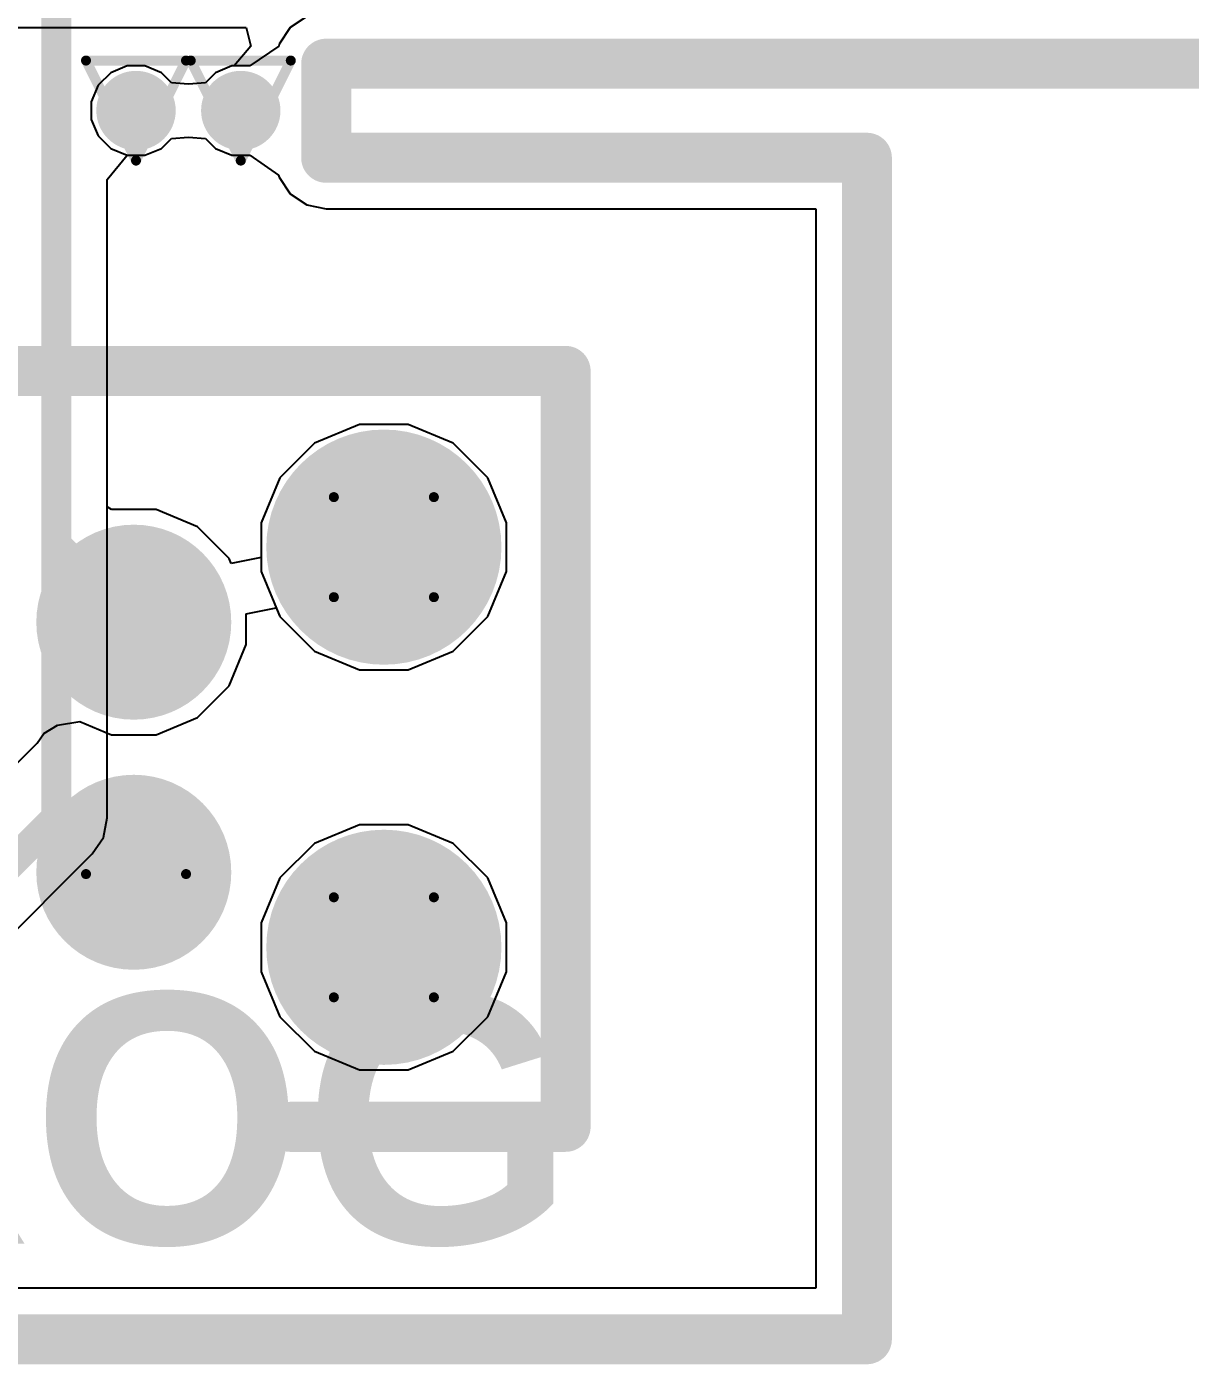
# Model space of a CAD drawing. Header units: inches. Extents: x -10 to 344, y -7 to 75.
# Drawn here: x 42.53 to 48.44, y -6.6 to 0.19 of the extents above; entities that cross this region are included whole.
import ezdxf

# ---------------------------------------------------------------- set-up
doc = ezdxf.new("R2010")
doc.units = ezdxf.units.IN
for name, color, linetype in [('Board Outline', 216, 'Continuous'), ('Bottom Layer', 5, 'Continuous'), ('Bottom Solder', 6, 'Continuous'), ('Drill Drawing', 1, 'Continuous'), ('Mid Layer 1', 16, 'Continuous'), ('Mid Layer 2', 76, 'Continuous'), ('Pad Holes', 156, 'Continuous'), ('Top Layer', 1, 'Continuous'), ('Top Overlay', 2, 'Continuous'), ('Top Paste', 8, 'Continuous'), ('Top Solder', 216, 'Continuous'), ('Via Holes', 16, 'Continuous')]:
    doc.layers.add(name, color=color, linetype=linetype)
doc.styles.add('Arial_Bold', font='', dxfattribs={"height": 0.2})
doc.styles.get('Arial_Bold').set_extended_font_data('Arial', bold=True)

# ---------------------------------------------------------------- blocks, each defined once
blk = doc.blocks.new('TC2030_IDC_NL__85')
at = {"layer": 'Bottom Solder'}
h = blk.add_hatch(color=6, dxfattribs=at)
edge = h.paths.add_edge_path()
edge.add_arc((2.54, 1.016), 0.59709812, 0, 360)
h = blk.add_hatch(color=6, dxfattribs=at)
edge = h.paths.add_edge_path()
edge.add_arc((-2.54, 0), 0.59709812, 0, 360)
h = blk.add_hatch(color=6, dxfattribs=at)
edge = h.paths.add_edge_path()
edge.add_arc((2.54, -1.016), 0.59709812, 0, 360)
at = {"layer": 'Pad Holes'}
h = blk.add_hatch(color=7, dxfattribs=at)
edge = h.paths.add_edge_path()
edge.add_arc((2.54, 1.016), 0.4954981199999999, 0, 360)
h = blk.add_hatch(color=7, dxfattribs=at)
edge = h.paths.add_edge_path()
edge.add_arc((-2.54, 0), 0.4954981199999999, 0, 360)
h = blk.add_hatch(color=7, dxfattribs=at)
edge = h.paths.add_edge_path()
edge.add_arc((2.54, -1.016), 0.4954981199999999, 0, 360)
at = {"layer": 'Top Layer'}
h = blk.add_hatch(color=1, dxfattribs=at)
edge = h.paths.add_edge_path()
edge.add_arc((-1.27, 0.635), 0.39349934, 0, 360)
h = blk.add_hatch(color=1, dxfattribs=at)
edge = h.paths.add_edge_path()
edge.add_arc((0, 0.635), 0.39349934, 0, 360)
h = blk.add_hatch(color=1, dxfattribs=at)
edge = h.paths.add_edge_path()
edge.add_arc((1.27, 0.635), 0.39349934, 0, 360)
h = blk.add_hatch(color=1, dxfattribs=at)
edge = h.paths.add_edge_path()
edge.add_arc((-1.27, -0.635), 0.39349934, 0, 360)
h = blk.add_hatch(color=1, dxfattribs=at)
edge = h.paths.add_edge_path()
edge.add_arc((-1.27, -0.635), 0.39349934, 0, 360)
h = blk.add_hatch(color=1, dxfattribs=at)
edge = h.paths.add_edge_path()
edge.add_arc((0, -0.635), 0.39349934, 0, 360)
h = blk.add_hatch(color=1, dxfattribs=at)
edge = h.paths.add_edge_path()
edge.add_arc((1.27, -0.635), 0.39349934, 0, 360)
at = {"layer": 'Top Paste'}
h = blk.add_hatch(color=8, dxfattribs=at)
edge = h.paths.add_edge_path()
edge.add_arc((-1.27, 0.635), 0.39349934, 0, 360)
h = blk.add_hatch(color=8, dxfattribs=at)
edge = h.paths.add_edge_path()
edge.add_arc((0, 0.635), 0.39349934, 0, 360)
h = blk.add_hatch(color=8, dxfattribs=at)
edge = h.paths.add_edge_path()
edge.add_arc((1.27, 0.635), 0.39349934, 0, 360)
h = blk.add_hatch(color=8, dxfattribs=at)
edge = h.paths.add_edge_path()
edge.add_arc((-1.27, -0.635), 0.39349934, 0, 360)
h = blk.add_hatch(color=8, dxfattribs=at)
edge = h.paths.add_edge_path()
edge.add_arc((-1.27, -0.635), 0.39349934, 0, 360)
h = blk.add_hatch(color=8, dxfattribs=at)
edge = h.paths.add_edge_path()
edge.add_arc((0, -0.635), 0.39349934, 0, 360)
h = blk.add_hatch(color=8, dxfattribs=at)
edge = h.paths.add_edge_path()
edge.add_arc((1.27, -0.635), 0.39349934, 0, 360)
at = {"layer": 'Top Solder'}
h = blk.add_hatch(color=216, dxfattribs=at)
edge = h.paths.add_edge_path()
edge.add_arc((2.54, 1.016), 0.59709812, 0, 360)
h = blk.add_hatch(color=216, dxfattribs=at)
edge = h.paths.add_edge_path()
edge.add_arc((-1.27, 0.635), 0.4950993399999999, 0, 360)
h = blk.add_hatch(color=216, dxfattribs=at)
edge = h.paths.add_edge_path()
edge.add_arc((0, 0.635), 0.4950993399999999, 0, 360)
h = blk.add_hatch(color=216, dxfattribs=at)
edge = h.paths.add_edge_path()
edge.add_arc((1.27, 0.635), 0.4950993399999999, 0, 360)
h = blk.add_hatch(color=216, dxfattribs=at)
edge = h.paths.add_edge_path()
edge.add_arc((-2.54, 0), 0.59709812, 0, 360)
h = blk.add_hatch(color=216, dxfattribs=at)
edge = h.paths.add_edge_path()
edge.add_arc((-1.27, -0.635), 0.4950993399999999, 0, 360)
h = blk.add_hatch(color=216, dxfattribs=at)
edge = h.paths.add_edge_path()
edge.add_arc((-1.27, -0.635), 0.4950993399999999, 0, 360)
h = blk.add_hatch(color=216, dxfattribs=at)
edge = h.paths.add_edge_path()
edge.add_arc((0, -0.635), 0.4950993399999999, 0, 360)
h = blk.add_hatch(color=216, dxfattribs=at)
edge = h.paths.add_edge_path()
edge.add_arc((1.27, -0.635), 0.4950993399999999, 0, 360)
h = blk.add_hatch(color=216, dxfattribs=at)
edge = h.paths.add_edge_path()
edge.add_arc((2.54, -1.016), 0.59709812, 0, 360)
at = {"layer": 'Top Overlay', "const_width": 0.254}
for points in [[(-3.47891354, -1.92763648), (-3.47891354, 1.9109436)], [(-3.47891354, 1.9109436), (3.4628963, 1.9109436)], [(3.4628963, -1.92763648), (3.4628963, 1.9109436)]]:
    blk.add_lwpolyline(points, dxfattribs=at)
at = {"layer": 'Top Overlay'}
for points, const_width in [([(-3.54241354, 1.9109436, 1), (-3.41541354, 1.9109436, 1)], 0.127), ([(-3.54241354, 1.9109436, 1), (-3.41541354, 1.9109436, 1)], 0.127), ([(3.3993963, 1.9109436, 1), (3.5263963, 1.9109436, 1)], 0.127), ([(3.3993963, 1.9109436, 1), (3.5263963, 1.9109436, 1)], 0.127), ([(-1.86936126, -1.016, 1), (-2.19463874, -1.016, 1)], 0.254), ([(-2.25813874, -1.016, 1), (-2.13113874, -1.016, 1)], 0.127), ([(-1.93286126, -1.016, 1), (-1.80586126, -1.016, 1)], 0.127), ([(-3.54241354, -1.92763648, 1), (-3.41541354, -1.92763648, 1)], 0.127), ([(3.3993963, -1.92763648, 1), (3.5263963, -1.92763648, 1)], 0.127)]:
    blk.add_lwpolyline(points, format="xyb", close=True, dxfattribs=dict(at, const_width=const_width))

msp = doc.modelspace()

# ---------------------------------------------------------------- hatches: boundary and pattern name
at = {"layer": 'Bottom Layer'}
h = msp.add_hatch(color=5, dxfattribs=at)
edge = h.paths.add_edge_path()
edge.add_arc((43.08919246, -4.1148), 0.1999996, 0, 360)
at = {"layer": 'Bottom Solder'}
h = msp.add_hatch(color=6, dxfattribs=at)
edge = h.paths.add_edge_path()
edge.add_arc((43.08919246, -0.23786338), 0.2015998, 0, 360)
h = msp.add_hatch(color=6, dxfattribs=at)
edge = h.paths.add_edge_path()
edge.add_arc((43.62121832, -0.23786338), 0.2015998, 0, 360)
at = {"layer": 'Mid Layer 1'}
h = msp.add_hatch(color=16, dxfattribs=at)
edge = h.paths.add_edge_path()
edge.add_arc((43.08919246, -4.1148), 0.1999996, 0, 360)
at = {"layer": 'Mid Layer 2'}
h = msp.add_hatch(color=76, dxfattribs=at)
edge = h.paths.add_edge_path()
edge.add_arc((43.08919246, -4.1148), 0.1999996, 0, 360)
at = {"layer": 'Pad Holes'}
h = msp.add_hatch(color=7, dxfattribs=at)
edge = h.paths.add_edge_path()
edge.add_arc((43.08919246, -0.23786338), 0.0999998, 0, 360)
h = msp.add_hatch(color=7, dxfattribs=at)
edge = h.paths.add_edge_path()
edge.add_arc((43.62121832, -0.23786338), 0.0999998, 0, 360)
at = {"layer": 'Top Layer'}
h = msp.add_hatch(color=1, dxfattribs=at)
edge = h.paths.add_edge_path()
edge.add_arc((43.08919246, -4.1148), 0.1999996, 0, 360)
at = {"layer": 'Top Solder'}
h = msp.add_hatch(color=216, dxfattribs=at)
edge = h.paths.add_edge_path()
edge.add_arc((43.08919246, -0.23786338), 0.2015998, 0, 360)
h = msp.add_hatch(color=216, dxfattribs=at)
edge = h.paths.add_edge_path()
edge.add_arc((43.62121832, -0.23786338), 0.2015998, 0, 360)
at = {"layer": 'Via Holes'}
h = msp.add_hatch(color=7, dxfattribs=at)
edge = h.paths.add_edge_path()
edge.add_arc((43.08919246, -4.1148), 0.0999998, 0, 360)

# ---------------------------------------------------------------- linework, layer by layer
at = {"layer": 'Board Outline', "const_width": 0.254}
for points in [[(44.05497158, -2.54e-06), (60.00002478, -1.27e-05)], [(44.05497158, -0.47761144), (44.05497158, -2.54e-06)], [(44.05497158, -0.47761144), (46.80088176, -0.47761144)], [(46.80088176, -6.476987299999999), (46.80088176, -0.47759874)], [(36.80088144, -6.476999999999999), (46.80088176, -6.476999999999999)]]:
    msp.add_lwpolyline(points, dxfattribs=at)
at = {"layer": 'Board Outline', "const_width": 0.127}
for points in [[(43.99147158, -2.54e-06, 1), (44.11847158, -2.54e-06, 1)], [(43.99147158, -2.54e-06, 1), (44.11847158, -2.54e-06, 1)], [(43.99147158, -0.47761144, 1), (44.11847158, -0.47761144, 1)], [(43.99147158, -0.47761144, 1), (44.11847158, -0.47761144, 1)], [(46.73738176, -0.47759874, 1), (46.86438175999999, -0.47759874, 1)], [(46.73738176, -0.47761144, 1), (46.86438175999999, -0.47761144, 1)], [(46.73738176, -6.476987299999999, 1), (46.86438175999999, -6.476987299999999, 1)], [(46.73738176, -6.476999999999999, 1), (46.86438175999999, -6.476999999999999, 1)]]:
    msp.add_lwpolyline(points, format="xyb", close=True, dxfattribs=at)
at = {"layer": 'Bottom Layer'}
for p, q in [((43.21777742, -0.43030394), (43.26903716, -0.3790442)), ((43.26903716, -0.3790442), (43.35520665999999, -0.3722497)), ((43.35520665999999, -0.3722497), (43.44137362, -0.3790442)), ((43.44137362, -0.3790442), (43.49263336, -0.43030394)), ((42.94298498, -0.58796174), (43.04404142, -0.46486318)), ((43.04404142, -0.46486318), (43.13434604, -0.46486318)), ((43.13434604, -0.46486318), (43.21777742, -0.43030394)), ((43.49263336, -0.43030394), (43.57606474, -0.46486318)), ((43.57606474, -0.46486318), (43.66636936, -0.46486318)), ((43.66636936, -0.46486318), (43.81353188, -0.5656986399999999)), ((42.94298498, -3.829608799999999), (42.94298498, -0.58796174)), ((43.81353188, -0.5656986399999999), (43.81572136, -0.57670446)), ((43.81572136, -0.57670446), (43.87186044, -0.66072258)), ((43.87186044, -0.66072258), (43.95587856, -0.71686166)), ((43.95587856, -0.71686166), (44.05498428, -0.7365746)), ((44.05498428, -0.7365746), (46.5419186, -0.7365746)), ((46.5419186, -0.7365746), (46.5419186, -6.21803684)), ((44.22408478, -1.83226456), (43.99529174, -1.9270345)), ((44.4717297, -1.83226456), (44.22408478, -1.83226456)), ((44.70052274, -1.9270345), (44.4717297, -1.83226456)), ((43.99529174, -1.9270345), (43.82017905999999, -2.10214718)), ((44.87563542, -2.10214718), (44.70052274, -1.9270345)), ((43.82017905999999, -2.10214718), (43.72540911999999, -2.33094022)), ((44.97040536, -2.33094022), (44.87563542, -2.10214718)), ((43.72540911999999, -2.33094022), (43.72540911999999, -2.57858514)), ((44.97040536, -2.57858514), (44.97040536, -2.33094022)), ((43.72540911999999, -2.57858514), (43.82017905999999, -2.80737818)), ((44.87563542, -2.80737818), (44.97040536, -2.57858514)), ((43.82017905999999, -2.80737818), (43.99529174, -2.98249086)), ((44.70052274, -2.98249086), (44.87563542, -2.80737818)), ((43.99529174, -2.98249086), (44.22408478, -3.0772608)), ((44.4717297, -3.0772608), (44.70052274, -2.98249086)), ((44.22408478, -3.0772608), (44.4717297, -3.0772608)), ((42.92327204, -3.92871452), (42.94298498, -3.829608799999999)), ((44.22408478, -3.86426456), (43.99529174, -3.9590345)), ((44.4717297, -3.86426456), (44.22408478, -3.86426456)), ((44.70052274, -3.9590345), (44.4717297, -3.86426456)), ((42.86713295999999, -4.012732639999999), (42.92327204, -3.92871452)), ((43.99529174, -3.9590345), (43.82017905999999, -4.13414718)), ((44.87563542, -4.13414718), (44.70052274, -3.9590345)), ((42.17874216, -4.701123439999999), (42.86713295999999, -4.012732639999999)), ((43.82017905999999, -4.13414718), (43.72540911999999, -4.36294022)), ((44.97040536, -4.36294022), (44.87563542, -4.13414718)), ((43.72540911999999, -4.36294022), (43.72540911999999, -4.61058514)), ((44.97040536, -4.61058514), (44.97040536, -4.36294022)), ((43.72540911999999, -4.61058514), (43.82017905999999, -4.83937818)), ((44.87563542, -4.83937818), (44.97040536, -4.61058514)), ((43.82017905999999, -4.83937818), (43.99529174, -5.01449086)), ((44.70052274, -5.01449086), (44.87563542, -4.83937818)), ((43.99529174, -5.01449086), (44.22408478, -5.109260799999999)), ((44.4717297, -5.109260799999999), (44.70052274, -5.01449086)), ((44.22408478, -5.109260799999999), (44.4717297, -5.109260799999999)), ((46.5419186, -6.21803684), (37.0598446, -6.21802414))]:
    msp.add_line(p, q, dxfattribs=at)
at = {"layer": 'Bottom Layer', "const_width": 0.1524}
for points in [[(42.68400912, -3.829608799999999), (42.68400912, 0.35492944)], [(41.99561832, -4.5179996), (42.68400912, -3.829608799999999)]]:
    msp.add_lwpolyline(points, dxfattribs=at)
at = {"layer": 'Bottom Layer', "const_width": 0.0762}
msp.add_lwpolyline([(42.64590912, -3.829608799999999, 1), (42.72210912, -3.829608799999999, 1)], format="xyb", close=True, dxfattribs=at)
msp.add_lwpolyline([(42.64590912, -3.829608799999999, 1), (42.72210912, -3.829608799999999, 1)], format="xyb", close=True, dxfattribs=at)
at = {"layer": 'Drill Drawing', "const_width": 0.0508}
for points in [[(42.83519245999999, 0.01613662), (43.34319246, 0.01613662)], [(42.83519245999999, 0.01613662), (43.08919246, -0.49186338)], [(43.08919246, -0.49186338), (43.34319246, 0.01613662)], [(43.36721832, 0.01613662), (43.87521832, 0.01613662)], [(43.36721832, 0.01613662), (43.62121832, -0.49186338)], [(43.62121832, -0.49186338), (43.87521832, 0.01613662)], [(44.09390724, -2.20076268), (44.60190724, -2.20076268)], [(44.09390724, -2.70876268), (44.09390724, -2.20076268)], [(44.60190724, -2.70876268), (44.60190724, -2.20076268)], [(44.09390724, -2.70876268), (44.60190724, -2.70876268)], [(44.09390724, -4.23276268), (44.60190724, -4.23276268)], [(44.09390724, -4.74076268), (44.09390724, -4.23276268)], [(44.60190724, -4.74076268), (44.60190724, -4.23276268)], [(44.09390724, -4.74076268), (44.60190724, -4.74076268)]]:
    msp.add_lwpolyline(points, dxfattribs=at)
at = {"layer": 'Drill Drawing'}
for points, const_width in [([(42.82249246, 0.01613662, 1), (42.84789246, 0.01613662, 1)], 0.0254), ([(42.82249246, 0.01613662, 1), (42.84789246, 0.01613662, 1)], 0.0254), ([(43.33049246, 0.01613662, 1), (43.35589246, 0.01613662, 1)], 0.0254), ([(43.33049246, 0.01613662, 1), (43.35589246, 0.01613662, 1)], 0.0254), ([(43.35451832, 0.01613662, 1), (43.37991832, 0.01613662, 1)], 0.0254), ([(43.35451832, 0.01613662, 1), (43.37991832, 0.01613662, 1)], 0.0254), ([(43.86251831999999, 0.01613662, 1), (43.88791832, 0.01613662, 1)], 0.0254), ([(43.86251831999999, 0.01613662, 1), (43.88791832, 0.01613662, 1)], 0.0254), ([(43.07649246, -0.49186338, 1), (43.10189245999999, -0.49186338, 1)], 0.0254), ([(43.07649246, -0.49186338, 1), (43.10189245999999, -0.49186338, 1)], 0.0254), ([(43.60851831999999, -0.49186338, 1), (43.63391832, -0.49186338, 1)], 0.0254), ([(43.60851831999999, -0.49186338, 1), (43.63391832, -0.49186338, 1)], 0.0254), ([(44.08120724, -2.20076268, 1), (44.10660724, -2.20076268, 1)], 0.0254), ([(44.08120724, -2.20076268, 1), (44.10660724, -2.20076268, 1)], 0.0254), ([(44.58920724, -2.20076268, 1), (44.61460724, -2.20076268, 1)], 0.0254), ([(44.58920724, -2.20076268, 1), (44.61460724, -2.20076268, 1)], 0.0254), ([(44.08120724, -2.70876268, 1), (44.10660724, -2.70876268, 1)], 0.0254), ([(44.08120724, -2.70876268, 1), (44.10660724, -2.70876268, 1)], 0.0254), ([(44.58920724, -2.70876268, 1), (44.61460724, -2.70876268, 1)], 0.0254), ([(44.58920724, -2.70876268, 1), (44.61460724, -2.70876268, 1)], 0.0254), ([(43.34319246, -4.1148, 1), (42.83519245999999, -4.1148, 1)], 0.0508), ([(42.82249246, -4.1148, 1), (42.84789246, -4.1148, 1)], 0.0254), ([(43.33049246, -4.1148, 1), (43.35589246, -4.1148, 1)], 0.0254), ([(44.08120724, -4.23276268, 1), (44.10660724, -4.23276268, 1)], 0.0254), ([(44.08120724, -4.23276268, 1), (44.10660724, -4.23276268, 1)], 0.0254), ([(44.58920724, -4.23276268, 1), (44.61460724, -4.23276268, 1)], 0.0254), ([(44.58920724, -4.23276268, 1), (44.61460724, -4.23276268, 1)], 0.0254), ([(44.08120724, -4.74076268, 1), (44.10660724, -4.74076268, 1)], 0.0254), ([(44.08120724, -4.74076268, 1), (44.10660724, -4.74076268, 1)], 0.0254), ([(44.58920724, -4.74076268, 1), (44.61460724, -4.74076268, 1)], 0.0254), ([(44.58920724, -4.74076268, 1), (44.61460724, -4.74076268, 1)], 0.0254)]:
    msp.add_lwpolyline(points, format="xyb", close=True, dxfattribs=dict(at, const_width=const_width))
at = {"layer": 'Mid Layer 1'}
for p, q in [((43.95587856, 0.23924768), (43.87186044, 0.1831086)), ((43.87186044, 0.1831086), (43.81572136, 0.09909048)), ((43.8138443, 0.08965692), (43.66636936, -0.01086358)), ((43.81572136, 0.09909048), (43.8138443, 0.08965692)), ((42.9606075, -0.04542282), (42.8967519, -0.10927842)), ((43.04403888, -0.01086358), (42.9606075, -0.04542282)), ((43.13434604, -0.01086358), (43.04403888, -0.01086358)), ((43.21777742, -0.04542282), (43.13434604, -0.01086358)), ((43.26903716, -0.09668256), (43.21777742, -0.04542282)), ((43.49263336, -0.04542282), (43.44137362, -0.09668256)), ((43.57606474, -0.01086358), (43.49263336, -0.04542282)), ((43.66636936, -0.01086358), (43.57606474, -0.01086358)), ((42.8967519, -0.10927842), (42.86219266, -0.1927098)), ((43.35520412, -0.10347706), (43.26903716, -0.09668256)), ((43.44137362, -0.09668256), (43.35520412, -0.10347706)), ((42.86219266, -0.1927098), (42.86219266, -0.28301696)), ((42.86219266, -0.28301696), (42.8967519, -0.36644834)), ((42.8967519, -0.36644834), (42.9606075, -0.43030394)), ((43.21777742, -0.43030394), (43.26903716, -0.3790442)), ((43.26903716, -0.3790442), (43.35520665999999, -0.3722497)), ((43.35520665999999, -0.3722497), (43.44137362, -0.3790442)), ((43.44137362, -0.3790442), (43.49263336, -0.43030394)), ((42.9606075, -0.43030394), (43.04403888, -0.46486318)), ((43.04403888, -0.46486318), (43.13434604, -0.46486318)), ((43.13434604, -0.46486318), (43.21777742, -0.43030394)), ((43.49263336, -0.43030394), (43.57606474, -0.46486318)), ((43.57606474, -0.46486318), (43.66636936, -0.46486318)), ((43.66636936, -0.46486318), (43.81353188, -0.5656986399999999)), ((43.81353188, -0.5656986399999999), (43.81572136, -0.57670446)), ((43.81572136, -0.57670446), (43.87186044, -0.66072258)), ((43.87186044, -0.66072258), (43.95587856, -0.71686166)), ((43.95587856, -0.71686166), (44.05498428, -0.7365746)), ((44.05498428, -0.7365746), (46.5419186, -0.7365746)), ((46.5419186, -0.7365746), (46.5419186, -6.21803684)), ((44.22408478, -1.83226456), (43.99529174, -1.9270345)), ((44.4717297, -1.83226456), (44.22408478, -1.83226456)), ((44.70052274, -1.9270345), (44.4717297, -1.83226456)), ((43.99529174, -1.9270345), (43.82017905999999, -2.10214718)), ((44.87563542, -2.10214718), (44.70052274, -1.9270345)), ((43.82017905999999, -2.10214718), (43.72540911999999, -2.33094022)), ((44.97040536, -2.33094022), (44.87563542, -2.10214718)), ((43.72540911999999, -2.33094022), (43.72540911999999, -2.57858514)), ((44.97040536, -2.57858514), (44.97040536, -2.33094022)), ((43.72540911999999, -2.57858514), (43.82017905999999, -2.80737818)), ((44.87563542, -2.80737818), (44.97040536, -2.57858514)), ((43.82017905999999, -2.80737818), (43.99529174, -2.98249086)), ((44.70052274, -2.98249086), (44.87563542, -2.80737818)), ((43.99529174, -2.98249086), (44.22408478, -3.0772608)), ((44.4717297, -3.0772608), (44.70052274, -2.98249086)), ((44.22408478, -3.0772608), (44.4717297, -3.0772608)), ((44.22408478, -3.86426456), (43.99529174, -3.9590345)), ((44.4717297, -3.86426456), (44.22408478, -3.86426456)), ((44.70052274, -3.9590345), (44.4717297, -3.86426456)), ((43.99529174, -3.9590345), (43.82017905999999, -4.13414718)), ((44.87563542, -4.13414718), (44.70052274, -3.9590345)), ((43.82017905999999, -4.13414718), (43.72540911999999, -4.36294022)), ((44.97040536, -4.36294022), (44.87563542, -4.13414718)), ((43.72540911999999, -4.36294022), (43.72540911999999, -4.61058514)), ((44.97040536, -4.61058514), (44.97040536, -4.36294022)), ((43.72540911999999, -4.61058514), (43.82017905999999, -4.83937818)), ((44.87563542, -4.83937818), (44.97040536, -4.61058514)), ((43.82017905999999, -4.83937818), (43.99529174, -5.01449086)), ((44.70052274, -5.01449086), (44.87563542, -4.83937818)), ((43.99529174, -5.01449086), (44.22408478, -5.109260799999999)), ((44.4717297, -5.109260799999999), (44.70052274, -5.01449086)), ((44.22408478, -5.109260799999999), (44.4717297, -5.109260799999999)), ((46.5419186, -6.21803684), (37.0598446, -6.21802414))]:
    msp.add_line(p, q, dxfattribs=at)
at = {"layer": 'Mid Layer 2'}
for p, q in [((40.56360442, 0.18398236), (43.64916848, 0.18398236)), ((43.64916848, 0.18398236), (43.67288446, 0.08855964)), ((43.67288446, 0.08855964), (43.58719502, -0.01086358)), ((42.9606075, -0.04542282), (42.8967519, -0.10927842)), ((43.04403888, -0.01086358), (42.9606075, -0.04542282)), ((43.13434604, -0.01086358), (43.04403888, -0.01086358)), ((43.21777742, -0.04542282), (43.13434604, -0.01086358)), ((43.26903716, -0.09668256), (43.21777742, -0.04542282)), ((43.49263336, -0.04542282), (43.44137362, -0.09668256)), ((43.57606474, -0.01086358), (43.49263336, -0.04542282)), ((43.58719502, -0.01086358), (43.57606474, -0.01086358)), ((42.8967519, -0.10927842), (42.86219266, -0.1927098)), ((43.35520412, -0.10347706), (43.26903716, -0.09668256)), ((43.44137362, -0.09668256), (43.35520412, -0.10347706)), ((42.86219266, -0.1927098), (42.86219266, -0.28301696)), ((42.86219266, -0.28301696), (42.8967519, -0.36644834)), ((42.8967519, -0.36644834), (42.9606075, -0.43030394)), ((43.21777742, -0.43030394), (43.26903716, -0.3790442)), ((43.26903716, -0.3790442), (43.35520665999999, -0.3722497)), ((43.35520665999999, -0.3722497), (43.44137362, -0.3790442)), ((43.44137362, -0.3790442), (43.49263336, -0.43030394)), ((42.9606075, -0.43030394), (43.04403888, -0.46486318)), ((43.04403888, -0.46486318), (43.13434604, -0.46486318)), ((43.13434604, -0.46486318), (43.21777742, -0.43030394)), ((43.49263336, -0.43030394), (43.57606474, -0.46486318)), ((43.57606474, -0.46486318), (43.66636936, -0.46486318)), ((43.66636936, -0.46486318), (43.81353188, -0.5656986399999999)), ((43.81353188, -0.5656986399999999), (43.81572136, -0.57670446)), ((43.81572136, -0.57670446), (43.87186044, -0.66072258)), ((43.87186044, -0.66072258), (43.95587856, -0.71686166)), ((43.95587856, -0.71686166), (44.05498428, -0.7365746)), ((44.05498428, -0.7365746), (46.5419186, -0.7365746)), ((46.5419186, -0.7365746), (46.5419186, -6.21803684)), ((44.22408478, -1.83226456), (43.99529174, -1.9270345)), ((44.4717297, -1.83226456), (44.22408478, -1.83226456)), ((44.70052274, -1.9270345), (44.4717297, -1.83226456)), ((43.99529174, -1.9270345), (43.82017905999999, -2.10214718)), ((44.87563542, -2.10214718), (44.70052274, -1.9270345)), ((43.82017905999999, -2.10214718), (43.72540911999999, -2.33094022)), ((44.97040536, -2.33094022), (44.87563542, -2.10214718)), ((43.72540911999999, -2.33094022), (43.72540911999999, -2.57858514)), ((44.97040536, -2.57858514), (44.97040536, -2.33094022)), ((43.72540911999999, -2.57858514), (43.82017905999999, -2.80737818)), ((44.87563542, -2.80737818), (44.97040536, -2.57858514)), ((43.82017905999999, -2.80737818), (43.99529174, -2.98249086)), ((44.70052274, -2.98249086), (44.87563542, -2.80737818)), ((43.99529174, -2.98249086), (44.22408478, -3.0772608)), ((44.4717297, -3.0772608), (44.70052274, -2.98249086)), ((44.22408478, -3.0772608), (44.4717297, -3.0772608)), ((44.22408478, -3.86426456), (43.99529174, -3.9590345)), ((44.4717297, -3.86426456), (44.22408478, -3.86426456)), ((44.70052274, -3.9590345), (44.4717297, -3.86426456)), ((43.99529174, -3.9590345), (43.82017905999999, -4.13414718)), ((44.87563542, -4.13414718), (44.70052274, -3.9590345)), ((43.82017905999999, -4.13414718), (43.72540911999999, -4.36294022)), ((44.97040536, -4.36294022), (44.87563542, -4.13414718)), ((43.72540911999999, -4.36294022), (43.72540911999999, -4.61058514)), ((44.97040536, -4.61058514), (44.97040536, -4.36294022)), ((43.72540911999999, -4.61058514), (43.82017905999999, -4.83937818)), ((44.87563542, -4.83937818), (44.97040536, -4.61058514)), ((43.82017905999999, -4.83937818), (43.99529174, -5.01449086)), ((44.70052274, -5.01449086), (44.87563542, -4.83937818)), ((43.99529174, -5.01449086), (44.22408478, -5.109260799999999)), ((44.4717297, -5.109260799999999), (44.70052274, -5.01449086)), ((44.22408478, -5.109260799999999), (44.4717297, -5.109260799999999)), ((46.5419186, -6.21803684), (37.0598446, -6.21802414))]:
    msp.add_line(p, q, dxfattribs=at)
at = {"layer": 'Top Layer'}
for p, q in [((43.21777742, -0.43030394), (43.26903716, -0.3790442)), ((43.26903716, -0.3790442), (43.35520665999999, -0.3722497)), ((43.35520665999999, -0.3722497), (43.44137362, -0.3790442)), ((43.44137362, -0.3790442), (43.49263336, -0.43030394)), ((42.94298498, -0.58796174), (43.04404142, -0.46486318)), ((43.04404142, -0.46486318), (43.13434604, -0.46486318)), ((43.13434604, -0.46486318), (43.21777742, -0.43030394)), ((43.49263336, -0.43030394), (43.57606474, -0.46486318)), ((43.57606474, -0.46486318), (43.66636936, -0.46486318)), ((43.66636936, -0.46486318), (43.81353188, -0.5656986399999999)), ((42.94298498, -2.25023934), (42.94298498, -0.58796174)), ((43.81353188, -0.5656986399999999), (43.81572136, -0.57670446)), ((43.81572136, -0.57670446), (43.87186044, -0.66072258)), ((43.87186044, -0.66072258), (43.95587856, -0.71686166)), ((43.95587856, -0.71686166), (44.05498428, -0.7365746)), ((44.05498428, -0.7365746), (46.5419186, -0.7365746)), ((46.5419186, -0.7365746), (46.5419186, -6.21803684)), ((44.22408478, -1.83226456), (43.99529174, -1.9270345)), ((44.4717297, -1.83226456), (44.22408478, -1.83226456)), ((44.70052274, -1.9270345), (44.4717297, -1.83226456)), ((43.99529174, -1.9270345), (43.82017905999999, -2.10214718)), ((44.87563542, -2.10214718), (44.70052274, -1.9270345)), ((43.82017905999999, -2.10214718), (43.72540911999999, -2.33094022)), ((44.97040536, -2.33094022), (44.87563542, -2.10214718)), ((42.96427272, -2.26446334), (42.94298498, -2.25023934)), ((43.1915443, -2.26446334), (42.96427272, -2.26446334)), ((43.40152102, -2.35144056), (43.1915443, -2.26446334)), ((43.56222936, -2.5121489), (43.40152102, -2.35144056)), ((43.72540911999999, -2.33094022), (43.72540911999999, -2.5078563)), ((44.97040536, -2.57858514), (44.97040536, -2.33094022)), ((43.57300911999999, -2.5381712), (43.56222936, -2.5121489)), ((43.72540911999999, -2.5078563), (43.57300911999999, -2.5381712)), ((44.87563542, -2.80737818), (44.97040536, -2.57858514)), ((43.64920658, -2.792857), (43.80160658, -2.7625421)), ((43.80160658, -2.7625421), (43.82017905999999, -2.80737818)), ((43.64920658, -2.94939974), (43.64920658, -2.792857)), ((43.82017905999999, -2.80737818), (43.99529174, -2.98249086)), ((44.70052274, -2.98249086), (44.87563542, -2.80737818)), ((43.56222936, -3.15937646), (43.64920658, -2.94939974)), ((43.99529174, -2.98249086), (44.22408478, -3.0772608)), ((44.4717297, -3.0772608), (44.70052274, -2.98249086)), ((44.22408478, -3.0772608), (44.4717297, -3.0772608)), ((43.40152102, -3.3200848), (43.56222936, -3.15937646)), ((43.1915443, -3.40706202), (43.40152102, -3.3200848)), ((42.62055738, -3.40187534), (42.68983588, -3.35950814)), ((42.68983588, -3.35950814), (42.80445338, -3.340862)), ((42.80445338, -3.340862), (42.96427017999999, -3.40706202)), ((42.38484792, -3.65388652), (42.58773296, -3.45100148)), ((42.58773296, -3.45100148), (42.62055738, -3.40187534)), ((42.96427017999999, -3.40706202), (43.1915443, -3.40706202)), ((44.22408478, -3.86426456), (43.99529174, -3.9590345)), ((44.4717297, -3.86426456), (44.22408478, -3.86426456)), ((44.70052274, -3.9590345), (44.4717297, -3.86426456)), ((43.99529174, -3.9590345), (43.82017905999999, -4.13414718)), ((44.87563542, -4.13414718), (44.70052274, -3.9590345)), ((43.82017905999999, -4.13414718), (43.72540911999999, -4.36294022)), ((44.97040536, -4.36294022), (44.87563542, -4.13414718)), ((43.72540911999999, -4.36294022), (43.72540911999999, -4.61058514)), ((44.97040536, -4.61058514), (44.97040536, -4.36294022)), ((43.72540911999999, -4.61058514), (43.82017905999999, -4.83937818)), ((44.87563542, -4.83937818), (44.97040536, -4.61058514)), ((43.82017905999999, -4.83937818), (43.99529174, -5.01449086)), ((44.70052274, -5.01449086), (44.87563542, -4.83937818)), ((43.99529174, -5.01449086), (44.22408478, -5.109260799999999)), ((44.4717297, -5.109260799999999), (44.70052274, -5.01449086)), ((44.22408478, -5.109260799999999), (44.4717297, -5.109260799999999)), ((46.5419186, -6.21803684), (37.0598446, -6.21802414))]:
    msp.add_line(p, q, dxfattribs=at)
for points, const_width in [([(42.68400912, -2.44186456), (42.68400912, 4.864135559999999)], 0.1524), ([(42.68400912, -2.44186456), (43.07790723999999, -2.83576268)], 0.1524), ([(43.07790723999999, -4.10576268), (43.08694456, -4.1148)], 0.254), ([(43.08694456, -4.1148), (43.08919246, -4.1148)], 0.254)]:
    msp.add_lwpolyline(points, dxfattribs=dict(at, const_width=const_width))
for points, const_width in [([(42.64590912, -2.44186456, 1), (42.72210912, -2.44186456, 1)], 0.0762), ([(42.64590912, -2.44186456, 1), (42.72210912, -2.44186456, 1)], 0.0762), ([(43.03980723999999, -2.83576268, 1), (43.11600723999999, -2.83576268, 1)], 0.0762), ([(43.01440724, -4.10576268, 1), (43.14140723999999, -4.10576268, 1)], 0.127), ([(43.02344455999999, -4.1148, 1), (43.15044456, -4.1148, 1)], 0.127), ([(43.02344455999999, -4.1148, 1), (43.15044456, -4.1148, 1)], 0.127), ([(43.02569246, -4.1148, 1), (43.15269246, -4.1148, 1)], 0.127)]:
    msp.add_lwpolyline(points, format="xyb", close=True, dxfattribs=dict(at, const_width=const_width))
at = {"layer": 'Top Overlay', "const_width": 0.254}
msp.add_lwpolyline([(43.87059298, -5.39839916), (45.27080354, -5.39839916)], dxfattribs=at)
at = {"layer": 'Top Overlay', "const_width": 0.127}
for points in [[(43.80709297999999, -5.39839916, 1), (43.93409298, -5.39839916, 1)], [(45.20730354, -5.39839916, 1), (45.33430354, -5.39839916, 1)]]:
    msp.add_lwpolyline(points, format="xyb", close=True, dxfattribs=at)

# ---------------------------------------------------------------- block references
msp.add_blockref('TC2030_IDC_NL__85', (41.80790724, -3.47076268))

# ---------------------------------------------------------------- texts
at = {"layer": 'Top Overlay', "style": 'Arial_Bold'}
msp.add_text('PROG', height=1.27, rotation=360, dxfattribs=at).set_placement((40.09453499999999, -5.990922739999999))

doc.saveas('drawing.dxf')
